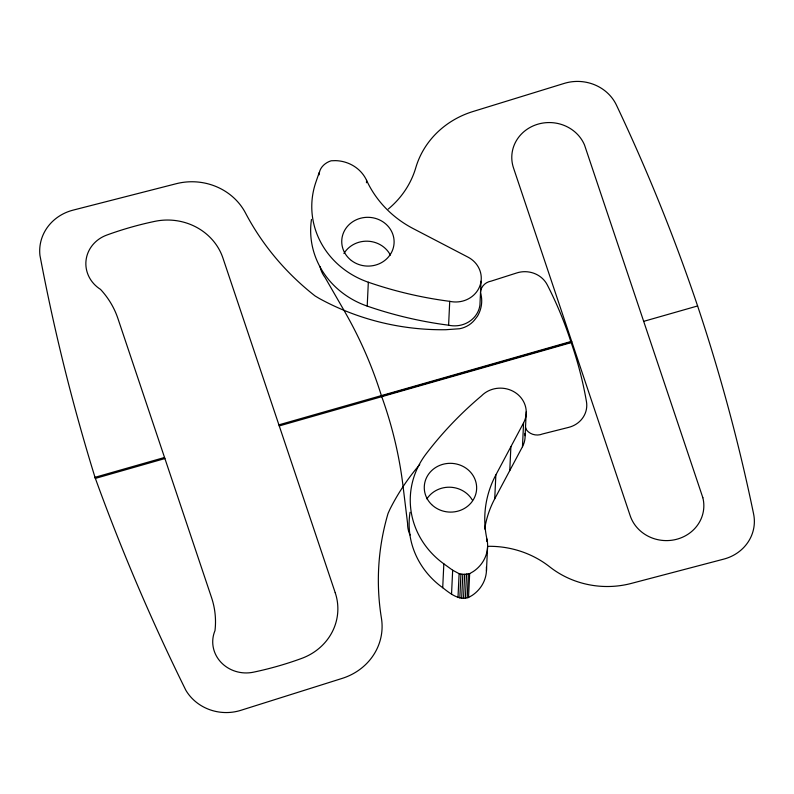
<?xml version="1.0" encoding="UTF-8"?>
<svg xmlns="http://www.w3.org/2000/svg" width="794" height="794" viewBox="0 0 794 794"><rect width="100%" height="100%" fill="white"/><g stroke="black" fill="none" stroke-linecap="round" stroke-linejoin="round"><path stroke-width="1.19" d="M319.109 174.849C319.228 167.921 324.905 162.74 331.138 160.785L335.525 160.636A34.638 32.256 2.7 0 1 366.58 180.347A107.2 99.806 2.7 0 0 413.208 228.603L467.984 257.137A25.726 23.949 2.7 0 1 479.556 286.763A25.726 23.949 2.7 0 1 449.732 301.333A385.467 358.898 2.7 0 1 368.337 282.227A86.02 80.085 2.7 0 1 315.833 182.312L319.218 172.457M366.471 182.739L366.58 180.347M481.055 281.245L479.933 305.114A25.726 23.949 2.7 0 1 448.6 325.203A385.467 358.898 2.7 0 1 367.205 306.097L368.337 282.227M448.6 325.203L449.732 301.333M486.394 566.976A34.638 32.256 2.7 0 1 472.241 595.351L468.529 597.525C458.664 600.601 450.029 593.396 442.715 587.719L443.836 563.849A86.02 80.085 2.7 0 1 425.981 454.059A385.467 358.898 2.7 0 1 481.452 395.898A25.726 23.949 2.7 0 1 514.998 392.385A25.726 23.949 2.7 0 1 523.583 422.855L522.462 446.724L494.731 498.811A107.2 99.806 2.7 0 0 484.687 529.052M451.538 594.101L452.669 570.221L443.836 563.849M457.989 597.554L459.121 573.685L452.669 570.221M459.815 597.961L460.937 574.092L459.121 573.685M461.671 598.18L462.793 574.31L460.937 574.092M463.537 598.19L464.669 574.32L469.651 573.655L473.363 571.481A34.638 32.256 2.7 0 0 486.921 539.047A107.2 99.806 2.7 0 1 495.853 474.941L523.583 422.855M465.403 598.001L466.525 574.131M467.219 597.624L468.351 573.754M468.529 597.525L469.651 573.655M486.801 541.439L486.921 539.047M486.444 571.065L487.566 547.195M494.731 498.811L495.853 474.941M509.768 470.574L510.889 446.704M525.122 435.688L526.243 411.818M164.547 457.473L94.982 477.323A2286.849 2129.18 2.7 0 0 185.846 690.254A45.774 42.618 2.7 0 0 240.85 710.322L342.174 678.394A59.252 55.173 2.7 0 0 381.428 618.198A270.883 252.204 2.7 0 1 388.048 513.45L389.973 509.182A240.979 224.365 2.7 0 1 419.748 464.55M278.893 424.85L570.807 341.549A423.956 394.727 2.7 0 1 586.458 401.655A24.703 22.996 2.7 0 1 568.673 427.371L542.481 433.981A13.111 12.208 2.7 0 1 526.7 430.179A34.241 31.879 2.7 0 0 525.449 427.331M320.042 266.685A29.676 27.631 2.7 0 0 325.113 277.582L344.358 311A464.063 432.065 2.7 0 1 381.547 396.146L571.849 341.847M643.686 321.352L697.608 305.958A2064.698 1922.343 2.7 0 1 753.605 513.986A42.31 39.392 2.7 0 1 723.473 559.194L631.28 583.421A88.65 82.536 2.7 0 1 549.716 566.847A92.63 86.238 2.7 0 0 488.429 546.312M164.904 458.555L95.34 478.405A2286.849 2129.18 2.7 0 1 39.938 255.36A45.774 42.618 2.7 0 1 73.048 210.142L176.218 183.722A59.252 55.173 2.7 0 1 245.475 212.961A270.883 252.204 2.7 0 0 315.079 295.954L319.277 298.465A240.979 224.365 2.7 0 0 445.821 329.718L459.617 328.736A25.438 23.681 2.7 0 0 474.494 320.061L477.452 316.23A34.241 31.879 2.7 0 0 480.499 292.46A13.111 12.208 2.7 0 1 491.188 281.106L516.854 272.918A24.703 22.996 2.7 0 1 547.274 284.877A423.956 394.727 2.7 0 1 571.174 342.631L279.26 425.921M462.793 574.31L464.669 574.32M426.884 498.88A26.202 24.396 2.7 0 1 472.241 499.912M442.715 587.719A86.02 80.085 2.7 0 1 410.051 512.279M524.953 433.405A25.726 23.949 2.7 0 1 522.462 446.724M367.205 306.097A86.02 80.085 2.7 0 1 311.476 219.422M343.931 253.524A26.202 24.396 2.7 0 1 367.582 241.197A26.202 24.396 2.7 0 1 390.38 255.112M381.547 396.146A464.063 432.065 2.7 0 1 402.995 485.779L407.58 523.385A29.676 27.631 2.7 0 0 410.061 535.017M697.608 305.958A2064.698 1922.343 2.7 0 0 616.442 105.116A42.31 39.392 2.7 0 0 563.889 83.509L472.966 111.527A88.65 82.536 2.7 0 0 415.798 167.683A92.63 86.238 2.7 0 1 388.276 209.04M702.849 497.719L584.513 144.974A37.695 35.095 2.7 0 0 536.893 124.489A37.695 35.095 2.7 0 0 513.5 167.921L630.198 515.772A37.695 35.095 2.7 0 0 676.111 539.424A37.695 35.095 2.7 0 0 702.849 497.719M335.227 592.741L222.925 258.02A57.654 53.674 2.7 0 0 154.919 221.337A332.607 309.68 2.7 0 0 106.724 235.093A33.179 30.887 2.7 0 0 86.04 260.372A33.179 30.887 2.7 0 0 100.501 289.373A87.161 81.157 2.7 0 1 117.919 318.513L211.522 597.525A87.161 81.157 2.7 0 1 214.985 630.635A33.179 30.887 2.7 0 0 220.811 662.107A33.179 30.887 2.7 0 0 253.365 672.2A332.607 309.68 2.7 0 0 301.571 658.444A57.654 53.674 2.7 0 0 335.227 592.741M431.608 504.537A26.202 24.396 2.7 0 0 475.636 494.602A26.202 24.396 2.7 0 0 444.124 464.004A26.202 24.396 2.7 0 0 431.608 504.537M351.365 260.501A26.202 24.396 2.7 0 0 393.774 245.773A26.202 24.396 2.7 0 0 358.63 218.836A26.202 24.396 2.7 0 0 351.365 260.501"/></g></svg>
